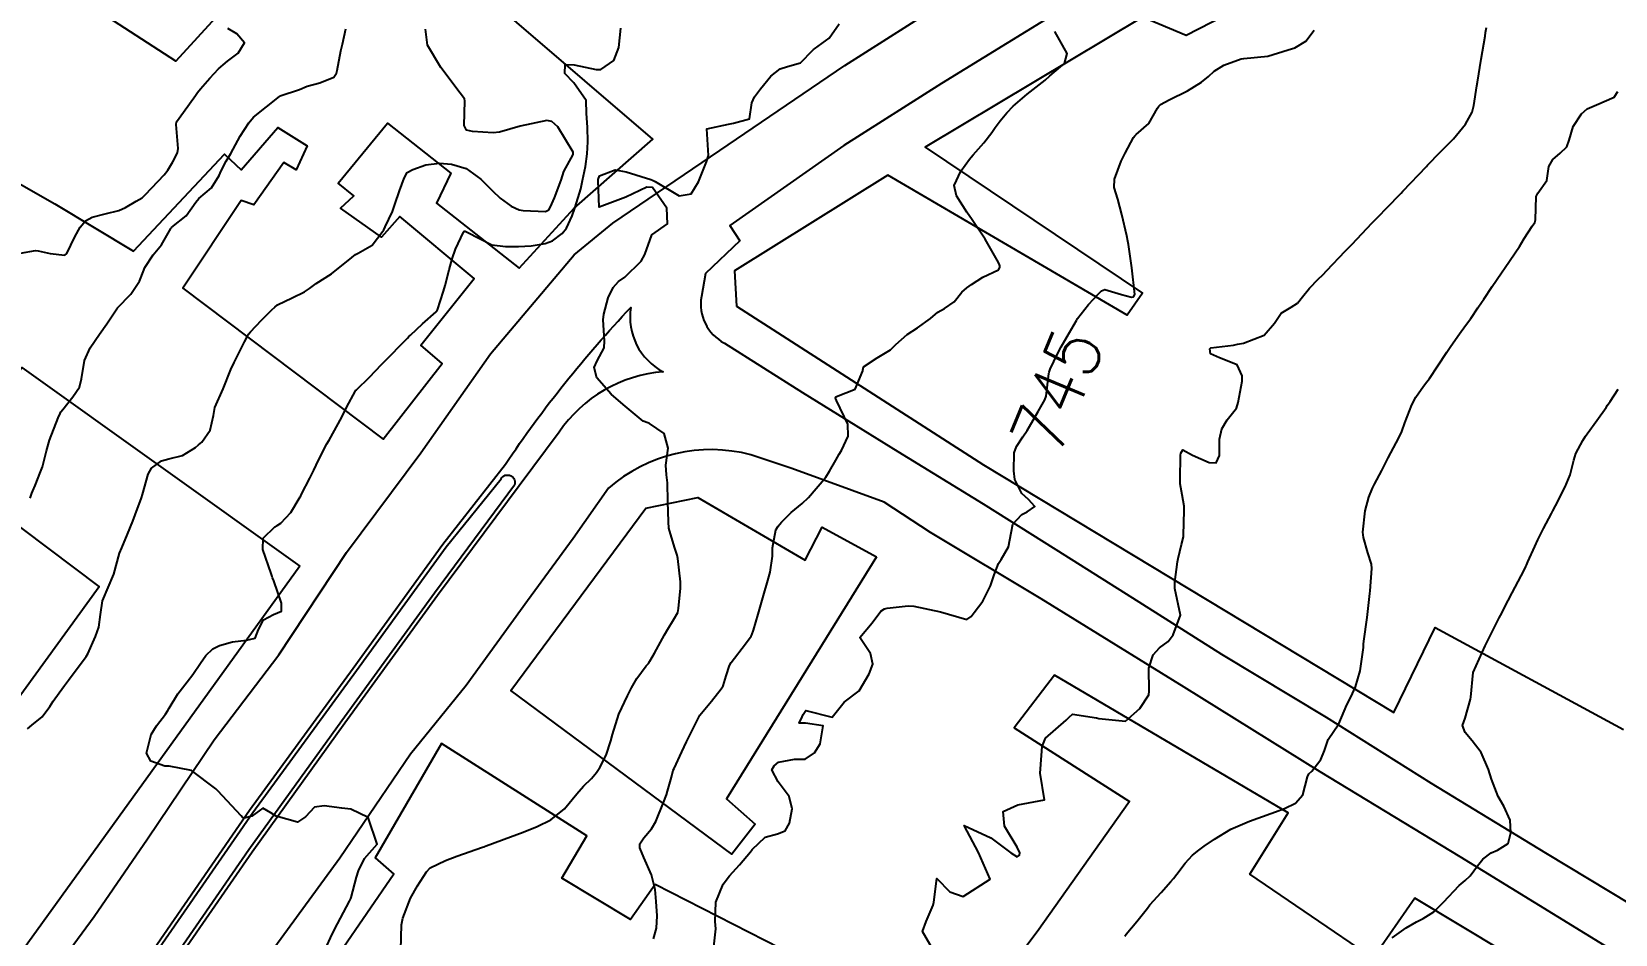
# Model space of a CAD drawing. Header units: metres. Extents: x 318500 to 325275, y 7408834 to 7428799.
# Drawn here: x 321190.3 to 321309.1, y 7415164.7 to 7415232.5 of the extents above; entities that cross this region are included whole.
import ezdxf
from ezdxf.enums import TextEntityAlignment as Align

# ---------------------------------------------------------------- set-up
doc = ezdxf.new("R2010")
doc.units = ezdxf.units.M
doc.header["$MEASUREMENT"] = 0
for name, color, linetype in [('Canteiro', 45, 'Continuous'), ('Cotas', 45, 'Continuous'), ('Curvas de Nivel 1m', 11, 'Continuous'), ('Curvas de Nivel 5m', 15, 'Continuous'), ('Edificações', 30, 'Continuous'), ('Linha Férrea', 20, 'Continuous'), ('Vias Primárias', 230, 'Continuous')]:
    doc.layers.add(name, color=color, linetype=linetype)
doc.styles.add('Style-STANDARD', font='STANDARD.shx')

msp = doc.modelspace()

# ---------------------------------------------------------------- linework, layer by layer
at = {"layer": 'Canteiro'}
msp.add_lwpolyline([(321226.54, 7415198.44), (321220.54, 7415190.35), (321213.59, 7415180.77), (321206.63, 7415171.08), (321198.49, 7415159.32), (321191.94, 7415150.3), (321186.25, 7415142.15), (321182.88, 7415137.47), (321180.77, 7415134.51, -0.879181), (321179.66, 7415135.11), (321185.1, 7415142.9), (321191.57, 7415151.92), (321199.2, 7415162.72), (321206.91, 7415173.88), (321214.7, 7415184.53), (321221.41, 7415193.83), (321225.53, 7415198.93, -0.920779), (321226.54, 7415198.44, 0.642487)], format="xyb", dxfattribs=at)
at = {"layer": 'Curvas de Nivel 1m', "flags": 128}
for points, elevation in [([(321189.49, 7415215.86), (321190.62, 7415216.05), (321190.82, 7415216.03), (321191.72, 7415215.83), (321192.82, 7415215.71), (321192.97, 7415215.82), (321193.58, 7415217.07), (321193.97, 7415217.8), (321194.38, 7415218.27), (321194.86, 7415218.55), (321195.84, 7415218.8), (321196.87, 7415219.06), (321197.36, 7415219.27), (321198.17, 7415219.75), (321198.61, 7415220.01), (321198.88, 7415220.24), (321200.28, 7415221.72), (321200.55, 7415222.07), (321200.91, 7415222.71), (321201.26, 7415223.37), (321201.32, 7415223.7), (321201.17, 7415225.5), (321201.2, 7415225.71), (321201.71, 7415226.44), (321202.61, 7415227.69), (321202.77, 7415227.9), (321202.99, 7415228.17), (321203.69, 7415228.98), (321204.34, 7415229.67), (321204.69, 7415229.99), (321205.02, 7415230.26), (321205.83, 7415230.85), (321206.3, 7415231.64), (321205.71, 7415232.31), (321205.05, 7415232.7)], 739), ([(321190.02, 7415180.17), (321190.35, 7415180.43), (321191.12, 7415181.07), (321191.7, 7415181.83), (321191.95, 7415182.25), (321192.39, 7415182.87), (321192.79, 7415183.41), (321193.09, 7415183.81), (321194.42, 7415185.58), (321194.55, 7415185.79), (321195.11, 7415187.1), (321195.37, 7415187.78), (321195.49, 7415188.75), (321195.65, 7415189.77), (321196.5, 7415191.76), (321196.93, 7415193.35), (321197.09, 7415193.75), (321197.53, 7415194.76), (321197.91, 7415195.75), (321198.1, 7415196.21), (321198.58, 7415197.49), (321198.65, 7415197.74), (321199.07, 7415199.27), (321199.33, 7415199.73), (321200.07, 7415200.26), (321200.62, 7415200.42), (321201.64, 7415200.68), (321202.63, 7415201.27), (321202.85, 7415201.46), (321203.09, 7415201.68), (321203.73, 7415202.58), (321203.96, 7415203.67), (321204.07, 7415204.27), (321204.69, 7415205.66), (321205.26, 7415207.11), (321205.53, 7415207.65), (321206.3, 7415209.2), (321206.51, 7415209.63), (321206.6, 7415209.78), (321206.74, 7415209.95), (321207.56, 7415210.82), (321208.35, 7415211.61), (321208.56, 7415211.81), (321208.78, 7415211.97), (321209.88, 7415212.49), (321210.79, 7415212.95), (321211.16, 7415213.21), (321211.67, 7415213.57), (321212.81, 7415214.31), (321214.34, 7415215.53), (321214.61, 7415215.74), (321214.82, 7415215.84), (321215.88, 7415216.46), (321216.68, 7415217.5), (321216.74, 7415217.61), (321216.85, 7415217.82), (321217.39, 7415218.97), (321217.56, 7415219.49), (321217.93, 7415220.53), (321218.26, 7415221.48), (321218.49, 7415221.89), (321218.91, 7415222.12), (321219.9, 7415222.47), (321220.92, 7415222.6), (321221.83, 7415222.53), (321222.91, 7415222.19), (321224.01, 7415221.4), (321224.46, 7415220.96), (321224.89, 7415220.52), (321225.47, 7415219.97), (321226.29, 7415219.37), (321226.88, 7415219.1), (321227.19, 7415219.04), (321228.87, 7415218.97), (321229.12, 7415219.1), (321229.25, 7415219.33), (321229.55, 7415220), (321230.05, 7415221.32), (321230.25, 7415221.98), (321230.93, 7415223.24), (321230.95, 7415223.29), (321230.95, 7415223.31), (321230.93, 7415223.43), (321229.79, 7415225.33), (321229.35, 7415225.72), (321228.96, 7415225.81), (321226.96, 7415225.37), (321225.41, 7415224.93), (321224.95, 7415224.88), (321223.39, 7415224.98), (321222.95, 7415225.07), (321222.76, 7415225.42), (321222.82, 7415227.27), (321222.79, 7415227.42), (321222.15, 7415228.27), (321221.28, 7415229.45), (321221.01, 7415229.77), (321220.03, 7415231.46), (321219.86, 7415232.65)], 741), ([(321212.33, 7415163.55), (321212.89, 7415164.8), (321213.26, 7415165.53), (321214.18, 7415167.23), (321214.27, 7415167.43), (321214.3, 7415167.52), (321214.69, 7415169.03), (321214.84, 7415169.51), (321215.29, 7415170.44), (321216.24, 7415171.5), (321215.56, 7415173.51), (321214.27, 7415174.14), (321213.59, 7415174.21), (321212.27, 7415174.39), (321211.55, 7415174.29), (321210.88, 7415173.57), (321210.26, 7415173.16), (321208.68, 7415173.6), (321208.26, 7415173.87), (321207.66, 7415174.22), (321206.84, 7415173.62), (321206.26, 7415173.47), (321206.14, 7415173.51), (321206.04, 7415173.63), (321204.29, 7415175.51), (321204.15, 7415175.66), (321202.31, 7415177.03), (321200.65, 7415177.37), (321200.31, 7415177.37), (321199.27, 7415177.73), (321198.94, 7415178.34), (321199.3, 7415179.73), (321199.69, 7415180.38), (321200.36, 7415181.26), (321200.55, 7415181.53), (321200.65, 7415181.71), (321201.3, 7415182.78), (321202, 7415183.69), (321202.41, 7415184.23), (321202.99, 7415185.09), (321203.39, 7415185.67), (321203.92, 7415186.17), (321204.43, 7415186.41), (321205.39, 7415186.69), (321206.44, 7415186.81), (321207.09, 7415186.97), (321207.35, 7415187.62), (321207.73, 7415188.34), (321208.47, 7415188.73), (321209.08, 7415188.98), (321209.07, 7415189.59), (321208.5, 7415191.26), (321208.4, 7415191.5), (321208.36, 7415191.6), (321208.29, 7415191.81), (321207.67, 7415193.61), (321207.69, 7415194.47), (321208.56, 7415195.31), (321208.74, 7415195.42), (321209.01, 7415195.6), (321209.76, 7415196.39), (321210.48, 7415197.58), (321210.51, 7415197.65), (321210.58, 7415197.77), (321211.19, 7415198.98), (321211.49, 7415199.57), (321211.85, 7415200.33), (321212.48, 7415201.55), (321212.64, 7415201.82), (321213.59, 7415203.54), (321213.94, 7415204.26), (321214.62, 7415205.52), (321214.65, 7415205.56), (321214.69, 7415205.6), (321215.68, 7415206.54), (321216.57, 7415207.5), (321216.64, 7415207.58), (321216.72, 7415207.66), (321218.51, 7415209.47), (321218.62, 7415209.59), (321218.74, 7415209.71), (321219.65, 7415210.56), (321220.68, 7415211.44), (321220.72, 7415211.49), (321220.77, 7415211.6), (321221.22, 7415213.01), (321221.34, 7415213.43), (321221.65, 7415214.6), (321221.88, 7415215.43), (321222.12, 7415216.14), (321222.73, 7415217.42), (321222.78, 7415217.49), (321222.85, 7415217.5), (321223, 7415217.42), (321224.84, 7415216.48), (321225.87, 7415216.34), (321226.83, 7415216.34), (321227.78, 7415216.41), (321228.84, 7415216.58), (321229.4, 7415216.78), (321230.12, 7415217.32), (321230.44, 7415217.73), (321230.87, 7415218.64), (321231.04, 7415219.15), (321231.09, 7415219.31), (321231.52, 7415220.67), (321231.65, 7415221.3), (321231.86, 7415222.35), (321231.99, 7415223.3), (321232.04, 7415224.2), (321232.01, 7415225.3), (321231.95, 7415226.32), (321231.92, 7415227.3), (321231, 7415228.63), (321230.31, 7415229.32), (321230.34, 7415230), (321231.02, 7415229.99), (321232.67, 7415229.64), (321233.02, 7415229.64), (321234, 7415230.3), (321234.37, 7415231.27), (321234.51, 7415232.72)], 742), ([(321218.01, 7415163.59), (321218.07, 7415165.47), (321218.16, 7415165.95), (321218.74, 7415167.46), (321219.26, 7415168.39), (321219.95, 7415169.44), (321220.21, 7415169.73), (321221.37, 7415170.29), (321222.23, 7415170.61), (321224.13, 7415171.28), (321224.24, 7415171.32), (321224.29, 7415171.34), (321224.42, 7415171.39), (321226.25, 7415172.06), (321227.19, 7415172.42), (321228.25, 7415172.83), (321229.26, 7415173.33), (321230.28, 7415174.16), (321231.21, 7415175.3), (321231.72, 7415175.87), (321232.31, 7415176.43), (321232.69, 7415176.9), (321232.94, 7415177.27), (321233.42, 7415178.18), (321233.76, 7415179.27), (321233.88, 7415179.74), (321234.37, 7415181.26), (321235.02, 7415182.63), (321235.32, 7415183.25), (321235.71, 7415183.94), (321236.42, 7415184.88), (321236.58, 7415185.07), (321236.7, 7415185.23), (321237.05, 7415185.83), (321237.8, 7415187.21), (321238.03, 7415187.63), (321238.47, 7415188.35), (321238.78, 7415188.9), (321238.85, 7415189.2), (321238.98, 7415190.72), (321238.99, 7415191.2), (321238.78, 7415192.94), (321238.73, 7415193.2), (321238.54, 7415193.8), (321238.11, 7415195.21), (321238.08, 7415195.7), (321238.03, 7415197.21), (321238.01, 7415198.61), (321237.95, 7415199.21), (321237.9, 7415199.94), (321238.06, 7415201.21), (321237.77, 7415202.33), (321236.66, 7415203.08), (321236.54, 7415203.11), (321236.18, 7415203.24), (321234.68, 7415204.5), (321233.79, 7415205.27), (321232.71, 7415206.5), (321232.52, 7415207.28), (321232.73, 7415207.78), (321233.26, 7415208.75), (321233.28, 7415209.27), (321233.2, 7415210.84), (321233.24, 7415211.28), (321233.57, 7415212.49), (321233.94, 7415213.27), (321234.35, 7415213.72), (321234.81, 7415214.06), (321236.03, 7415215.24), (321236.32, 7415215.74), (321236.85, 7415217.23), (321238.02, 7415218.06), (321237.97, 7415219.22), (321236.9, 7415220.78), (321236.46, 7415220.8), (321234.89, 7415220.04), (321232.88, 7415219.29), (321232.81, 7415221.29), (321232.82, 7415221.37), (321232.91, 7415221.64), (321234.1, 7415222.09), (321234.91, 7415221.94), (321236.77, 7415221.37), (321236.9, 7415221.32), (321237.09, 7415221.23), (321238.89, 7415220.16), (321239.8, 7415220.29), (321240.34, 7415221.19), (321240.93, 7415222.69), (321241.1, 7415223.18), (321240.96, 7415225.18), (321242.58, 7415225.54), (321242.97, 7415225.61), (321244.17, 7415225.94), (321244.34, 7415227.14), (321244.54, 7415227.59), (321245, 7415228.19), (321245.76, 7415229.12), (321246.46, 7415229.67), (321247.02, 7415229.86), (321247.98, 7415230.13), (321248.91, 7415231.07), (321248.97, 7415231.14), (321249.04, 7415231.18), (321250.14, 7415231.97), (321250.88, 7415233.05)], 743), ([(321236.96, 7415164.4), (321237.19, 7415165.21), (321237.25, 7415166.14), (321237.17, 7415167.22), (321237.08, 7415168.1), (321236.82, 7415169.22), (321236.23, 7415170.52), (321235.93, 7415171.23), (321235.95, 7415171.53), (321236.25, 7415171.98), (321236.81, 7415172.67), (321237.13, 7415173.22), (321237.71, 7415174.64), (321237.93, 7415175.21), (321238.02, 7415175.48), (321238.31, 7415176.55), (321238.45, 7415177.06), (321238.51, 7415177.2), (321239.09, 7415178.44), (321239.44, 7415179.19), (321239.74, 7415179.8), (321240.37, 7415181.05), (321240.45, 7415181.18), (321241.31, 7415182.24), (321242.05, 7415183.16), (321242.18, 7415183.38), (321242.41, 7415184.15), (321242.66, 7415184.91), (321242.78, 7415185.14), (321243.86, 7415186.55), (321244.3, 7415187.12), (321244.35, 7415187.22), (321244.46, 7415187.57), (321244.82, 7415188.77), (321244.92, 7415189.12), (321245.26, 7415190.35), (321245.48, 7415191.11), (321245.72, 7415191.91), (321245.9, 7415193.11), (321245.9, 7415193.74), (321246.15, 7415195.1), (321246.31, 7415195.36), (321246.57, 7415195.67), (321247.28, 7415196.39), (321248.12, 7415197.08), (321248.59, 7415197.52), (321249.89, 7415199.05), (321250.17, 7415199.49), (321250.63, 7415200.33), (321250.9, 7415200.77), (321251.07, 7415201.04), (321251.57, 7415202.12), (321251.53, 7415203.03), (321250.69, 7415204.8), (321250.62, 7415204.97), (321250.63, 7415205.04), (321250.65, 7415205.08), (321250.69, 7415205.09), (321252.08, 7415205.65), (321252.66, 7415207.02), (321252.67, 7415207.07), (321252.72, 7415207.32), (321253.73, 7415208.01), (321254.74, 7415208.61), (321254.95, 7415208.79), (321255.15, 7415208.99), (321255.99, 7415209.74), (321256.76, 7415210.26), (321257.73, 7415210.96), (321258.3, 7415211.42), (321258.78, 7415211.71), (321259.52, 7415212.2), (321260.08, 7415212.92), (321260.46, 7415213.26), (321260.81, 7415213.5), (321261.66, 7415214.06), (321262.83, 7415214.6), (321262.95, 7415214.77), (321262.95, 7415214.89), (321262.92, 7415214.98), (321262.83, 7415215.15), (321261.84, 7415216.9), (321260.87, 7415218.34), (321260.46, 7415218.92), (321259.68, 7415220.15), (321259.51, 7415220.93), (321260.01, 7415222.01), (321260.66, 7415222.91), (321260.79, 7415223.06), (321260.93, 7415223.22), (321261.73, 7415224.12), (321262.33, 7415224.9), (321262.59, 7415225.27), (321262.97, 7415225.78), (321263.47, 7415226.39), (321263.94, 7415226.88), (321265, 7415227.77), (321266.35, 7415228.84), (321266.7, 7415229.15), (321267.02, 7415229.42), (321267.78, 7415230.07), (321268, 7415230.82), (321267.06, 7415232.48)], 744), ([(321258.13, 7415163.24), (321257.14, 7415164.95), (321257.42, 7415165.7), (321257.93, 7415166.94), (321257.98, 7415167.16), (321258.21, 7415168.94), (321259.2, 7415167.93), (321260.2, 7415167.58), (321262.21, 7415168.88), (321261.34, 7415170.89), (321260.27, 7415172.91), (321262.26, 7415171.99), (321263.77, 7415170.86), (321264.24, 7415170.55), (321264.41, 7415170.68), (321264.43, 7415170.86), (321264.25, 7415171.28), (321263.3, 7415172.87), (321263.2, 7415173.95), (321264.29, 7415174.47), (321266.29, 7415174.83), (321265.96, 7415176.84), (321265.99, 7415177.17), (321266.11, 7415178.83), (321266.36, 7415179.46), (321267.92, 7415180.81), (321268.14, 7415181.04), (321268.38, 7415181.26), (321270.18, 7415180.98), (321270.37, 7415180.94), (321272.37, 7415180.75), (321273.44, 7415181.68), (321274.11, 7415182.72), (321274.14, 7415182.98), (321274.12, 7415184.72), (321274.44, 7415185.72), (321274.92, 7415186.25), (321275.55, 7415186.71), (321275.94, 7415187.22), (321276.48, 7415188.7), (321276.07, 7415190.7), (321276.05, 7415191.16), (321276.25, 7415192.7), (321276.3, 7415192.94), (321276.55, 7415193.99), (321276.7, 7415194.56), (321276.71, 7415194.7), (321276.75, 7415196.54), (321276.76, 7415196.7), (321276.76, 7415196.86), (321276.6, 7415197.72), (321276.46, 7415198.55), (321276.46, 7415198.7), (321276.47, 7415198.85), (321276.49, 7415200.7), (321276.51, 7415200.84), (321276.65, 7415201.09), (321277.38, 7415200.69), (321278.63, 7415200.14), (321279.17, 7415200.13), (321279.42, 7415200.66), (321279.42, 7415201.9), (321279.59, 7415202.66), (321279.99, 7415203.34), (321280.69, 7415204.23), (321280.81, 7415204.65), (321281.12, 7415206.24), (321281.1, 7415206.64), (321280.73, 7415207.48), (321279.41, 7415207.99), (321278.74, 7415208.29), (321278.69, 7415208.67), (321278.75, 7415208.76), (321280.45, 7415208.95), (321280.75, 7415209.02), (321281.21, 7415209.1), (321282.76, 7415209.71), (321283.53, 7415210.61), (321284.04, 7415211.34), (321284.79, 7415211.8), (321285.27, 7415212.11), (321285.64, 7415212.58), (321286.16, 7415213.23), (321286.82, 7415213.89), (321287.16, 7415214.23), (321287.47, 7415214.56), (321288.84, 7415215.99), (321289.37, 7415216.53), (321290.09, 7415217.29), (321290.87, 7415218.13), (321291.06, 7415218.33), (321291.23, 7415218.51), (321292.05, 7415219.34), (321292.91, 7415220.22), (321293.04, 7415220.35), (321293.17, 7415220.49), (321294.93, 7415222.36), (321295.02, 7415222.46), (321295.97, 7415223.42), (321296.96, 7415224.43), (321297.87, 7415225.52), (321298.35, 7415226.42), (321298.48, 7415226.93), (321298.7, 7415228.41), (321298.75, 7415228.68), (321299.04, 7415230.41), (321299.33, 7415232.14), (321299.37, 7415232.41), (321299.44, 7415232.77)], 746), ([(321272.3, 7415164.61), (321272.4, 7415164.75), (321273.21, 7415165.7), (321274, 7415166.72), (321274.19, 7415166.96), (321275.03, 7415167.89), (321275.77, 7415168.7), (321275.97, 7415168.94), (321276.22, 7415169.27), (321276.84, 7415170.08), (321277.39, 7415170.68), (321277.86, 7415171.07), (321278.25, 7415171.35), (321279.04, 7415171.88), (321280.27, 7415172.64), (321281.67, 7415173.23), (321282.28, 7415173.45), (321283.62, 7415173.93), (321284.29, 7415174.19), (321285.11, 7415174.58), (321285.66, 7415175.21), (321286, 7415176.56), (321286.1, 7415176.78), (321286.33, 7415177), (321287.02, 7415177.87), (321287.29, 7415178.55), (321287.55, 7415179.36), (321288.37, 7415180.54), (321288.97, 7415181.96), (321289.25, 7415182.53), (321289.62, 7415183.32), (321289.97, 7415184.52), (321290.2, 7415186.26), (321290.22, 7415186.51), (321290.24, 7415186.73), (321290.48, 7415188.51), (321290.69, 7415190.32), (321290.71, 7415190.51), (321290.84, 7415192.2), (321290.8, 7415192.51), (321290.54, 7415193.38), (321290.2, 7415194.52), (321290.15, 7415194.93), (321290.33, 7415196.51), (321290.6, 7415197.54), (321290.89, 7415198.22), (321291.04, 7415198.51), (321291.58, 7415199.55), (321292.07, 7415200.5), (321292.27, 7415200.87), (321292.66, 7415201.63), (321292.95, 7415202.2), (321293.08, 7415202.48), (321293.31, 7415203.11), (321293.83, 7415204.47), (321294.13, 7415205.04), (321294.71, 7415205.86), (321294.97, 7415206.2), (321295.15, 7415206.45), (321295.78, 7415207.4), (321296.46, 7415208.43), (321296.75, 7415208.87), (321297.4, 7415209.79), (321297.86, 7415210.42), (321298.25, 7415210.95), (321298.79, 7415211.74), (321299.06, 7415212.14), (321299.23, 7415212.4), (321299.86, 7415213.35), (321300.55, 7415214.38), (321300.83, 7415214.78), (321301.91, 7415216.36), (321302.27, 7415216.95), (321302.87, 7415217.88), (321303.06, 7415218.16), (321303.12, 7415218.35), (321303.15, 7415220.1), (321303.28, 7415220.35), (321303.95, 7415221.31), (321304.12, 7415222.34), (321304.4, 7415222.87), (321304.95, 7415223.36), (321305.45, 7415223.82), (321305.64, 7415224.32), (321305.94, 7415225.35), (321306.55, 7415226.31), (321306.99, 7415226.69), (321307.69, 7415226.99), (321309, 7415227.55), (321309.28, 7415227.99)], 747), ([(321292.36, 7415164.48), (321293.4, 7415165.24), (321294.18, 7415165.68), (321294.69, 7415165.94), (321295.48, 7415166.44), (321296.2, 7415167.17), (321297.38, 7415168.41), (321297.84, 7415168.78), (321298.22, 7415169.14), (321298.75, 7415169.88), (321299.17, 7415170.39), (321299.78, 7415170.85), (321300.25, 7415171.06), (321301.05, 7415171.57), (321301.27, 7415172.37), (321301.22, 7415173.3), (321300.74, 7415174.37), (321300.3, 7415175.1), (321299.81, 7415176.39), (321299.59, 7415177.12), (321299.03, 7415178.39), (321298.36, 7415179.27), (321297.84, 7415179.88), (321297.64, 7415180.41), (321297.83, 7415180.96), (321298.24, 7415182.4), (321298.26, 7415182.54), (321298.43, 7415184.4), (321299.33, 7415186.4), (321299.7, 7415187.15), (321300.34, 7415188.38), (321300.39, 7415188.48), (321300.48, 7415188.66), (321301.07, 7415189.8), (321301.36, 7415190.37), (321302.25, 7415192.07), (321302.38, 7415192.35), (321302.43, 7415192.45), (321302.54, 7415192.69), (321303.05, 7415193.85), (321303.28, 7415194.34), (321303.71, 7415195.2), (321304.3, 7415196.33), (321304.4, 7415196.52), (321304.6, 7415196.9), (321305.33, 7415198.32), (321305.7, 7415199.23), (321305.98, 7415200.31), (321306.14, 7415200.81), (321306.66, 7415201.8), (321306.85, 7415202.11), (321306.98, 7415202.3), (321307.7, 7415203.3), (321308.4, 7415204.27), (321308.52, 7415204.45), (321308.7, 7415204.72), (321309.32, 7415205.65)], 748)]:
    msp.add_lwpolyline(points, dxfattribs=dict(at, elevation=elevation))
at = {"layer": 'Curvas de Nivel 5m', "flags": 128}
for points, elevation in [([(321190.21, 7415197.48), (321190.35, 7415197.84), (321190.42, 7415198.01), (321190.59, 7415198.43), (321191, 7415199.44), (321191.14, 7415199.83), (321191.45, 7415201.01), (321191.66, 7415201.83), (321192.33, 7415203.5), (321192.47, 7415203.82), (321192.53, 7415203.95), (321192.66, 7415204.13), (321193.42, 7415205.07), (321193.91, 7415205.8), (321194.07, 7415206.43), (321194.29, 7415207.8), (321194.73, 7415208.75), (321195.42, 7415209.78), (321195.98, 7415210.54), (321196.77, 7415211.76), (321197.77, 7415212.77), (321198.41, 7415213.74), (321198.53, 7415214.01), (321198.81, 7415214.77), (321199.44, 7415215.73), (321200.08, 7415216.48), (321200.78, 7415217.71), (321200.81, 7415217.75), (321200.85, 7415217.79), (321201.91, 7415218.65), (321202.65, 7415219.68), (321202.88, 7415219.94), (321203.81, 7415220.75), (321204.4, 7415221.67), (321204.55, 7415222.02), (321204.92, 7415222.74), (321205.26, 7415223.32), (321205.44, 7415223.65), (321205.97, 7415224.62), (321206.61, 7415225.64), (321206.96, 7415226.05), (321208.91, 7415227.6), (321208.95, 7415227.63), (321208.98, 7415227.65), (321210.43, 7415228.14), (321210.99, 7415228.37), (321211.94, 7415228.62), (321213, 7415229.06), (321213.2, 7415229.36), (321213.25, 7415229.55), (321213.53, 7415231.04), (321213.64, 7415231.54), (321213.9, 7415232.69)], 740), ([(321241.5, 7415163.8), (321241.64, 7415165.16), (321241.6, 7415165.72), (321241.65, 7415167.16), (321242.2, 7415168.52), (321242.66, 7415169.14), (321243.41, 7415169.95), (321244.24, 7415170.94), (321244.31, 7415171.04), (321244.36, 7415171.12), (321245.33, 7415172.04), (321246.26, 7415172.28), (321246.85, 7415172.5), (321247.16, 7415173.09), (321247.37, 7415174.17), (321247.14, 7415175.09), (321246.31, 7415176.18), (321245.84, 7415177.1), (321246.02, 7415177.4), (321246.33, 7415177.67), (321247.54, 7415177.88), (321248.33, 7415177.89), (321249.04, 7415178.36), (321249.46, 7415179.05), (321249.7, 7415180.38), (321248.37, 7415180.6), (321247.89, 7415180.6), (321248.11, 7415181.07), (321248.2, 7415181.24), (321248.38, 7415181.54), (321250.37, 7415181.04), (321251.26, 7415182.16), (321252.4, 7415183.02), (321253.13, 7415184.3), (321253.41, 7415185.01), (321253.24, 7415185.81), (321252.45, 7415187.02), (321253.37, 7415188.11), (321254.01, 7415189), (321254.3, 7415189.17), (321254.48, 7415189.22), (321256.07, 7415189.38), (321256.49, 7415189.37), (321258.48, 7415188.94), (321260.47, 7415188.37), (321260.78, 7415188.6), (321261.02, 7415188.9), (321261.66, 7415189.73), (321262.24, 7415190.88), (321262.52, 7415191.71), (321262.85, 7415192.56), (321263.03, 7415192.87), (321263.58, 7415193.83), (321263.79, 7415194.87), (321263.91, 7415195.52), (321264.58, 7415196.24), (321264.99, 7415196.45), (321265.57, 7415196.85), (321265.1, 7415197.36), (321264.6, 7415197.83), (321264.07, 7415198.87), (321263.98, 7415199.51), (321264.01, 7415200.87), (321264.18, 7415201.34), (321264.66, 7415202.07), (321264.98, 7415202.55), (321265.16, 7415202.85), (321265.81, 7415203.97), (321266.32, 7415204.84), (321266.42, 7415205.11), (321266.61, 7415206.83), (321266.63, 7415206.92), (321266.72, 7415207.15), (321267.27, 7415208.3), (321267.55, 7415208.82), (321267.99, 7415209.59), (321268.69, 7415210.81), (321268.72, 7415210.86), (321268.77, 7415210.94), (321269.59, 7415212), (321270.34, 7415212.79), (321270.56, 7415213.02), (321270.81, 7415213.12), (321272.07, 7415212.76), (321272.8, 7415212.56), (321272.96, 7415212.58), (321273.05, 7415212.75), (321272.83, 7415214.75), (321272.59, 7415216.49), (321272.54, 7415216.75), (321272.45, 7415217.16), (321272.09, 7415218.76), (321271.78, 7415219.89), (321271.51, 7415220.77), (321271.53, 7415221.39), (321272.03, 7415222.76), (321272.33, 7415223.36), (321272.96, 7415224.53), (321273.05, 7415224.66), (321273.16, 7415224.75), (321274.12, 7415225.59), (321274.76, 7415226.73), (321274.85, 7415226.88), (321274.99, 7415227), (321275.63, 7415227.36), (321277, 7415228.04), (321278.06, 7415228.68), (321278.58, 7415229.11), (321279.02, 7415229.51), (321279.74, 7415229.95), (321281.04, 7415230.42), (321281.23, 7415230.46), (321283.04, 7415230.62), (321284.55, 7415231.1), (321285.05, 7415231.26), (321285.89, 7415231.75), (321286.5, 7415232.58)], 745)]:
    msp.add_lwpolyline(points, dxfattribs=dict(at, elevation=elevation))
at = {"layer": 'Edificações'}
for points in [[(321182.19, 7415225.19), (321192.08, 7415219.54), (321197.96, 7415216), (321204.8, 7415223.28), (321206.05, 7415222.1), (321208.8, 7415225.28), (321210.99, 7415223.91), (321210.18, 7415222.1), (321209.24, 7415222.66), (321206.99, 7415219.47), (321206.05, 7415219.79), (321201.67, 7415213.22), (321216.69, 7415201.9), (321221.13, 7415207.58), (321219.51, 7415208.96), (321223.51, 7415213.96), (321217.94, 7415218.6), (321216.57, 7415217.04), (321213.5, 7415219.22), (321214.5, 7415220.16), (321213.32, 7415221.1), (321217.01, 7415225.6), (321221.76, 7415221.85), (321220.7, 7415219.6), (321226.89, 7415214.72), (321231.02, 7415219.22), (321236.92, 7415224.41), (321236.92, 7415224.41), (321201.4, 7415254.92)], [(321312.82, 7415250.64), (321276.92, 7415232.19), (321273.63, 7415233.55), (321257.34, 7415223.81), (321273.63, 7415212.85), (321272.48, 7415211.2), (321254.53, 7415221.7), (321243.05, 7415214.53), (321243.19, 7415211.88), (321261.71, 7415199.96), (321292.49, 7415181.4), (321295.58, 7415187.77), (321309.71, 7415180.11)], [(321207.38, 7415237.09), (321201.15, 7415230.25), (321191.03, 7415236.82)], [(321304.16, 7415161.39), (321294.05, 7415167.47), (321290.94, 7415162.96), (321281.68, 7415169.27), (321284.56, 7415173.85), (321267.05, 7415184.19), (321264.02, 7415180.23), (321272.65, 7415174.72), (321265.73, 7415164.93), (321255.86, 7415151.78)], [(321250.01, 7415161.88), (321237.1, 7415168.49), (321235.23, 7415165.85), (321230.1, 7415168.96), (321231.97, 7415172.14), (321221.08, 7415179.07), (321216.09, 7415170.49), (321217.49, 7415169.25), (321209.4, 7415157.45)]]:
    msp.add_lwpolyline(points, dxfattribs=at)
for points in [[(321210.44, 7415192.36), (321184.32, 7415156.18), (321178.61, 7415148.33), (321176.48, 7415149.65), (321166.42, 7415136.56), (321168.76, 7415133.71), (321162.36, 7415125.29), (321145.29, 7415137.47), (321151.69, 7415146.7), (321117.42, 7415173.03), (321124.04, 7415185.67), (321126.68, 7415183.94), (321135.31, 7415195.81), (321132.37, 7415198.65), (321143.24, 7415209.41), (321186.45, 7415177.85), (321188.99, 7415182.01), (321195.39, 7415190.84), (321183.91, 7415199.46), (321189.6, 7415207.28), (321210.44, 7415192.36)], [(321253.69, 7415193.07), (321242.44, 7415174.91), (321244.6, 7415173), (321242.84, 7415170.77), (321226.26, 7415183.03), (321236.38, 7415196.73), (321240.29, 7415197.53), (321248.34, 7415192.83), (321249.62, 7415195.3), (321253.69, 7415193.07)]]:
    msp.add_lwpolyline(points, close=True, dxfattribs=at)
at = {"layer": 'Linha Férrea'}
msp.add_lwpolyline([(320790.49, 7414769.15, 0.066549), (320858.6, 7414826.49, 0.071744), (320946.36, 7414945.11, -0.001019), (320986.5, 7415020.76), (321017.59, 7415076.94, -0.085141), (321132.03, 7415221.31, -0.027227), (321212.14, 7415282.87, 0.004692), (321306.83, 7415350.2, 0.102409), (321443.1, 7415506.85, 0.035266), (321491.35, 7415614.35, 0.015223), (321522.06, 7415693.46)], format="xyb", dxfattribs=at)
at = {"layer": 'Vias Primárias'}
for points in [[(321109.37, 7414841.13, 0), (321121.45, 7414845.47, -0.165445)], [(321316.21, 7415259.59), (321304.37, 7415253.22), (321296.75, 7415249.23), (321288.08, 7415244.7), (321278.21, 7415239.63), (321266.67, 7415233.55), (321258.56, 7415228.58), (321251.24, 7415223.93), (321242.69, 7415217.93), (321243.45, 7415216.77), (321240.86, 7415214.32), (321240.56, 7415212.6, 0.322987), (321242.28, 7415209.1), (321248.13, 7415205.4), (321255.28, 7415200.97), (321261.68, 7415197.05), (321267.14, 7415193.62), (321272.89, 7415189.98), (321279.56, 7415185.76), (321287.42, 7415181.03), (321295.28, 7415176.08), (321303.86, 7415170.87), (321313.43, 7415165.09)], [(321308.61, 7415163.71), (321297.45, 7415170.56), (321286.95, 7415176.94), (321276.77, 7415183.28), (321266.04, 7415189.92), (321257.73, 7415194.9), (321254.27, 7415197.18), (321247.33, 7415199.7), (321244.27, 7415200.73, 0.247969), (321233.58, 7415198.21), (321230.95, 7415194.45), (321227.51, 7415189.76), (321222.92, 7415183.42), (321218.75, 7415178.27), (321213.45, 7415170.47), (321208.57, 7415163.78)]]:
    msp.add_lwpolyline(points, format="xyb", dxfattribs=at)
msp.add_lwpolyline([(321190.72, 7415160.23), (321195.03, 7415166.09), (321199.03, 7415171.92), (321204.02, 7415179.35), (321208.86, 7415185.72), (321213.95, 7415193.39), (321219.53, 7415200.86), (321224.75, 7415208.3), (321231.01, 7415215.73), (321233.91, 7415218.1), (321241.95, 7415223.55), (321251.31, 7415229.94), (321259.19, 7415234.96), (321267.13, 7415239.2), (321276.89, 7415244.42), (321286.85, 7415249.7), (321295.98, 7415254.51), (321309.24, 7415261.48)], dxfattribs=at)
msp.add_lwpolyline([(321229.88, 7415202.41), (321226.9, 7415198.4), (321220.78, 7415190.17), (321213.83, 7415180.59), (321206.88, 7415170.9), (321198.74, 7415159.15), (321192.18, 7415150.13), (321186.5, 7415141.98), (321183.12, 7415137.3), (321181.01, 7415134.34, -0.898697), (321179.39, 7415135.25), (321184.85, 7415143.07), (321191.33, 7415152.09), (321198.96, 7415162.89), (321206.66, 7415174.06), (321214.45, 7415184.71), (321221.17, 7415194.01), (321225.86, 7415200.01, -0.042404), (321235.27, 7415211.78, 0.324388), (321237.7, 7415206.95, 0.228579)], format="xyb", close=True, dxfattribs=at)

# ---------------------------------------------------------------- texts
at = {"layer": 'Cotas', "style": 'Style-STANDARD'}
msp.add_text('745', height=4, rotation=67.4292, dxfattribs=at).set_placement((321267.25, 7415205.54, 745), align=Align.MIDDLE_CENTER)

doc.saveas('drawing.dxf')
